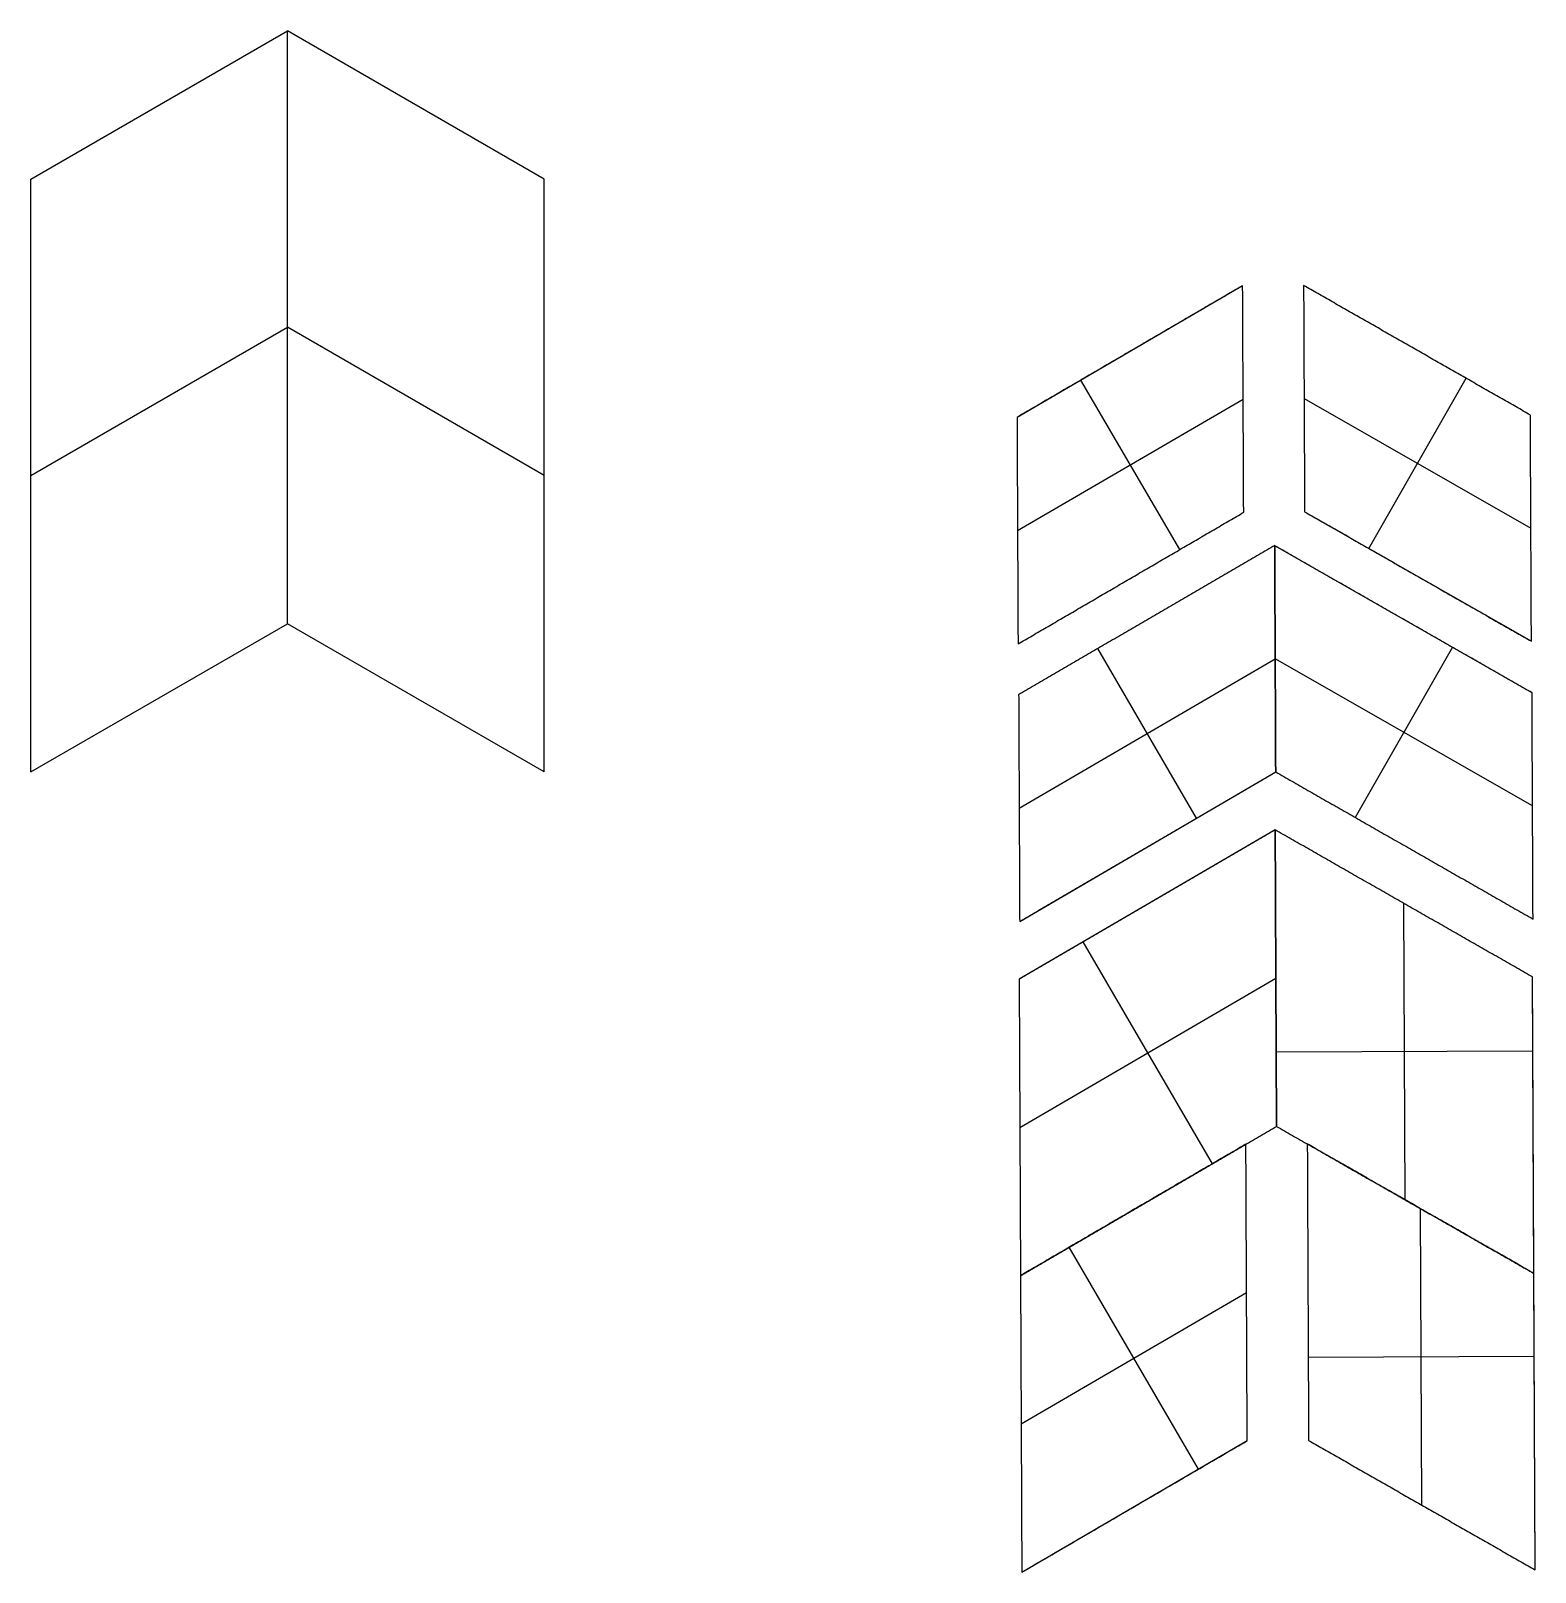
# Model space of a CAD drawing. Header units: centimetres. Extents: x -4 to 46.8, y 0 to 52.
import ezdxf

# ---------------------------------------------------------------- set-up
doc = ezdxf.new("R2010")
doc.units = ezdxf.units.CM
doc.layers.add('Default', color=18, linetype='Continuous', true_color=0x000000)

msp = doc.modelspace()

# ---------------------------------------------------------------- linework, layer by layer
at = {"layer": 'Default'}
for p, q in [((-4, 47), (4.66, 52)), ((4.66, 42), (4.66, 52)), ((-4, 37), (-4, 47)), ((13.321, 37), (13.321, 47)), ((36.885, 43.402), (29.273, 38.961)), ((-4, 37), (4.66, 42)), ((13.321, 37), (4.66, 42)), ((4.66, 32), (4.66, 42)), ((34.764, 34.501), (31.429, 40.219)), ((34.764, 34.501, -0.3), (31.429, 40.219, -0.3)), ((41.145, 34.54), (44.424, 40.278)), ((41.145, 34.54, -0.3), (44.424, 40.278, -0.3)), ((29.29, 35.14), (36.903, 39.58)), ((29.29, 35.14, -0.3), (36.903, 39.58, -0.3)), ((38.958, 39.595), (46.61, 35.223)), ((38.958, 39.595, -0.3), (46.61, 35.223, -0.3)), ((-4, 27), (-4, 37)), ((13.321, 27), (13.321, 37)), ((38.975, 35.78), (46.627, 31.407)), ((46.648, 29.67), (37.966, 34.631)), ((-4, 27), (4.66, 32)), ((13.321, 27), (4.66, 32)), ((43.964, 31.204), (40.685, 25.466)), ((43.964, 31.204, -0.3), (40.685, 25.466, -0.3)), ((29.345, 25.783), (37.983, 30.821)), ((29.345, 25.783, -0.3), (37.983, 30.821, -0.3)), ((35.332, 25.443), (31.997, 31.161)), ((35.332, 25.443, -0.3), (31.997, 31.161, -0.3)), ((46.665, 25.854), (37.983, 30.816)), ((46.665, 25.854, -0.3), (37.983, 30.816, -0.3)), ((29.362, 21.961), (38, 27)), ((37.983, 25.045), (29.345, 20.007)), ((42.369, 12.565), (42.324, 22.565)), ((42.369, 12.565, 0.3), (42.324, 22.565, 0.3)), ((35.868, 13.786), (31.504, 21.266)), ((35.868, 13.786, 0.3), (31.504, 21.266, 0.3)), ((29.367, 15.007), (38.005, 20.045)), ((29.367, 15.007, 0.3), (38.005, 20.045, 0.3)), ((46.71, 10.084), (46.665, 20.084)), ((46.676, 17.584), (38.016, 17.545)), ((46.676, 17.584, 0.3), (38.016, 17.545, 0.3)), ((42.932, 2.268), (42.888, 12.268)), ((42.932, 2.268, 0.3), (42.888, 12.268, 0.3)), ((35.396, 3.485), (31.033, 10.965)), ((35.396, 3.485, 0.3), (31.033, 10.965, 0.3)), ((46.754, 0.084), (46.71, 10.084)), ((29.412, 5.007), (37.017, 9.443)), ((29.412, 5.007, 0.3), (37.017, 9.443, 0.3)), ((46.722, 7.285), (39.098, 7.251)), ((46.722, 7.285, 0.3), (39.098, 7.251, 0.3)), ((29.434, 0.007), (37.039, 4.443))]:
    msp.add_line(p, q, dxfattribs=at)
msp.add_lwpolyline([(13.321, 47), (4.66, 52)], dxfattribs=at)
for points in [[(36.885, 43.402, -0.3), (33.079, 41.181, -0.3), (29.273, 38.961, -0.3)], [(36.885, 43.402, -0.15), (33.079, 41.181, -0.15), (29.273, 38.961, -0.15)], [(36.92, 35.759, -0.3), (36.903, 39.58, -0.3), (36.885, 43.402, -0.3)], [(36.885, 43.402, -0.3), (36.885, 43.402, -0.15), (36.885, 43.402)], [(36.92, 35.759), (36.903, 39.58), (36.885, 43.402)], [(36.92, 35.759, -0.15), (36.903, 39.58, -0.15), (36.885, 43.402, -0.15)], [(46.593, 39.039, -0.3), (42.767, 41.225, -0.3), (38.941, 43.411, -0.3)], [(38.941, 43.411, -0.3), (38.941, 43.411, -0.15), (38.941, 43.411)], [(46.593, 39.039), (42.767, 41.225), (38.941, 43.411)], [(38.941, 43.411, -0.3), (38.958, 39.595, -0.3), (38.975, 35.78, -0.3)], [(38.941, 43.411), (38.958, 39.595), (38.975, 35.78)], [(46.593, 39.039, -0.15), (42.767, 41.225, -0.15), (38.941, 43.411, -0.15)], [(38.941, 43.411, -0.15), (38.958, 39.595, -0.15), (38.975, 35.78, -0.15)], [(33.079, 41.181), (33.079, 41.181, -0.15), (33.079, 41.181, -0.3)], [(42.767, 41.225), (42.767, 41.225, -0.15), (42.767, 41.225, -0.3)], [(36.903, 39.58), (36.903, 39.58, -0.15), (36.903, 39.58, -0.3)], [(38.958, 39.595), (38.958, 39.595, -0.15), (38.958, 39.595, -0.3)], [(46.627, 31.407, -0.3), (46.61, 35.223, -0.3), (46.593, 39.039, -0.3)], [(46.593, 39.039, -0.3), (46.593, 39.039, -0.15), (46.593, 39.039)], [(46.627, 31.407), (46.61, 35.223), (46.593, 39.039)], [(46.627, 31.407, -0.15), (46.61, 35.223, -0.15), (46.593, 39.039, -0.15)], [(29.273, 38.961, -0.3), (29.273, 38.961, -0.15), (29.273, 38.961)], [(29.273, 38.961, -0.3), (29.29, 35.14, -0.3), (29.307, 31.318, -0.3)], [(29.273, 38.961), (29.29, 35.14), (29.307, 31.318)], [(29.273, 38.961, -0.15), (29.29, 35.14, -0.15), (29.307, 31.318, -0.15)], [(29.307, 31.318, -0.3), (33.113, 33.539, -0.3), (36.92, 35.759, -0.3)], [(29.307, 31.318), (33.113, 33.539), (36.92, 35.759)], [(29.307, 31.318, -0.15), (33.113, 33.539, -0.15), (36.92, 35.759, -0.15)], [(36.92, 35.759, -0.3), (36.92, 35.759, -0.15), (36.92, 35.759)], [(38.975, 35.78), (38.975, 35.78, -0.15), (38.975, 35.78, -0.3)], [(38.975, 35.78, -0.3), (42.801, 33.593, -0.3), (46.627, 31.407, -0.3)], [(38.975, 35.78, -0.15), (42.801, 33.593, -0.15), (46.627, 31.407, -0.15)], [(29.29, 35.14), (29.29, 35.14, -0.15), (29.29, 35.14, -0.3)], [(46.61, 35.223), (46.61, 35.223, -0.15), (46.61, 35.223, -0.3)], [(37.966, 34.643, -0.3), (33.647, 32.123, -0.3), (29.328, 29.604, -0.3)], [(37.966, 34.643), (33.647, 32.123), (29.328, 29.604)], [(37.966, 34.643, -0.15), (33.647, 32.123, -0.15), (29.328, 29.604, -0.15)], [(38, 27, -0.3), (37.983, 30.821, -0.3), (37.966, 34.643, -0.3)], [(37.966, 34.643, -0.3), (37.966, 34.643, -0.15), (37.966, 34.643)], [(38, 27), (37.983, 30.821), (37.966, 34.643)], [(38, 27, -0.15), (37.983, 30.821, -0.15), (37.966, 34.643, -0.15)], [(46.648, 29.67, -0.3), (42.307, 32.151, -0.3), (37.966, 34.631, -0.3)], [(37.966, 34.631, -0.3), (37.966, 34.631, -0.15), (37.966, 34.631)], [(37.966, 34.631, -0.3), (37.983, 30.816, -0.3), (38, 27, -0.3)], [(37.966, 34.631), (37.983, 30.816), (38, 27)], [(46.648, 29.67, -0.15), (42.307, 32.151, -0.15), (37.966, 34.631, -0.15)], [(37.966, 34.631, -0.15), (37.983, 30.816, -0.15), (38, 27, -0.15)], [(33.113, 33.539), (33.113, 33.539, -0.15), (33.113, 33.539, -0.3)], [(42.801, 33.593), (42.801, 33.593, -0.15), (42.801, 33.593, -0.3)], [(33.647, 32.123), (33.647, 32.123, -0.15), (33.647, 32.123, -0.3)], [(42.307, 32.151), (42.307, 32.151, -0.15), (42.307, 32.151, -0.3)], [(29.307, 31.318), (29.307, 31.318, -0.15), (29.307, 31.318, -0.3)], [(46.627, 31.407, -0.3), (46.627, 31.407, -0.15), (46.627, 31.407)], [(37.983, 30.821), (37.983, 30.821, -0.15), (37.983, 30.821, -0.3)], [(37.983, 30.816), (37.983, 30.816, -0.15), (37.983, 30.816, -0.3)], [(46.682, 22.039, -0.3), (46.665, 25.854, -0.3), (46.648, 29.67, -0.3)], [(46.648, 29.67, -0.3), (46.648, 29.67, -0.15), (46.648, 29.67)], [(46.682, 22.039), (46.665, 25.854), (46.648, 29.67)], [(46.682, 22.039, -0.15), (46.665, 25.854, -0.15), (46.648, 29.67, -0.15)], [(29.328, 29.604, -0.3), (29.328, 29.604, -0.15), (29.328, 29.604)], [(29.328, 29.604, -0.3), (29.345, 25.783, -0.3), (29.362, 21.961, -0.3)], [(29.328, 29.604), (29.345, 25.783), (29.362, 21.961)], [(29.328, 29.604, -0.15), (29.345, 25.783, -0.15), (29.362, 21.961, -0.15)], [(29.362, 21.961, -0.3), (33.681, 24.481, -0.3), (38, 27, -0.3)], [(29.362, 21.961, -0.15), (33.681, 24.481, -0.15), (38, 27, -0.15)], [(38, 27, -0.3), (38, 27, -0.15), (38, 27)], [(38, 27), (38, 27, -0.15), (38, 27, -0.3)], [(38, 27, -0.3), (42.341, 24.519, -0.3), (46.682, 22.039, -0.3)], [(38, 27), (42.341, 24.519), (46.682, 22.039)], [(38, 27, -0.15), (42.341, 24.519, -0.15), (46.682, 22.039, -0.15)], [(29.345, 25.783), (29.345, 25.783, -0.15), (29.345, 25.783, -0.3)], [(46.665, 25.854), (46.665, 25.854, -0.15), (46.665, 25.854, -0.3)], [(37.983, 25.045, 0.3), (33.664, 22.526, 0.3), (29.345, 20.007, 0.3)], [(37.983, 25.045, 0.15), (33.664, 22.526, 0.15), (29.345, 20.007, 0.15)], [(46.665, 20.084, 0.3), (42.324, 22.565, 0.3), (37.983, 25.045, 0.3)], [(37.983, 25.045, 0.3), (37.983, 25.045, 0.15), (37.983, 25.045)], [(46.665, 20.084), (42.324, 22.565), (37.983, 25.045)], [(37.983, 25.045, 0.3), (38.005, 20.045, 0.3), (38.027, 15.046, 0.3)], [(37.983, 25.045), (38.005, 20.045), (38.027, 15.046)], [(46.665, 20.084, 0.15), (42.324, 22.565, 0.15), (37.983, 25.045, 0.15)], [(37.983, 25.045, 0.15), (38.005, 20.045, 0.15), (38.027, 15.046, 0.15)], [(38.027, 15.046, 0.3), (38.005, 20.045, 0.3), (37.983, 25.045, 0.3)], [(37.983, 25.045, 0.3), (37.983, 25.045, 0.15), (37.983, 25.045)], [(38.027, 15.046), (38.005, 20.045), (37.983, 25.045)], [(38.027, 15.046, 0.15), (38.005, 20.045, 0.15), (37.983, 25.045, 0.15)], [(33.681, 24.481), (33.681, 24.481, -0.15), (33.681, 24.481, -0.3)], [(42.341, 24.519), (42.341, 24.519, -0.15), (42.341, 24.519, -0.3)], [(33.664, 22.526), (33.664, 22.526, 0.15), (33.664, 22.526, 0.3)], [(42.324, 22.565), (42.324, 22.565, 0.15), (42.324, 22.565, 0.3)], [(29.362, 21.961), (29.362, 21.961, -0.15), (29.362, 21.961, -0.3)], [(46.682, 22.039, -0.3), (46.682, 22.039, -0.15), (46.682, 22.039)], [(29.345, 20.007, 0.3), (29.345, 20.007, 0.15), (29.345, 20.007)], [(29.345, 20.007, 0.3), (29.367, 15.007, 0.3), (29.39, 10.007, 0.3)], [(29.345, 20.007), (29.367, 15.007), (29.39, 10.007)], [(29.345, 20.007, 0.15), (29.367, 15.007, 0.15), (29.39, 10.007, 0.15)], [(38.005, 20.045), (38.005, 20.045, 0.15), (38.005, 20.045, 0.3)], [(38.005, 20.045), (38.005, 20.045, 0.15), (38.005, 20.045, 0.3)], [(46.71, 10.084, 0.3), (46.688, 15.084, 0.3), (46.665, 20.084, 0.3)], [(46.665, 20.084, 0.3), (46.665, 20.084, 0.15), (46.665, 20.084)], [(46.71, 10.084, 0.15), (46.688, 15.084, 0.15), (46.665, 20.084, 0.15)], [(46.688, 15.084), (46.688, 15.084, 0.15), (46.688, 15.084, 0.3)], [(29.367, 15.007), (29.367, 15.007, 0.15), (29.367, 15.007, 0.3)], [(29.39, 10.007, 0.3), (33.709, 12.526, 0.3), (38.027, 15.046, 0.3)], [(29.39, 10.007), (33.709, 12.526), (38.027, 15.046)], [(29.39, 10.007, 0.15), (33.709, 12.526, 0.15), (38.027, 15.046, 0.15)], [(38.027, 15.046), (38.027, 15.046, 0.15), (38.027, 15.046, 0.3)], [(38.027, 15.046, 0.3), (42.369, 12.565, 0.3), (46.71, 10.084, 0.3)], [(38.027, 15.046), (42.369, 12.565), (46.71, 10.084)], [(38.027, 15.046, 0.15), (42.369, 12.565, 0.15), (46.71, 10.084, 0.15)], [(38.027, 15.046, 0.3), (38.027, 15.046, 0.15), (38.027, 15.046)], [(36.995, 14.443, 0.3), (33.192, 12.225, 0.3), (29.39, 10.007, 0.3)], [(36.995, 14.443), (33.192, 12.225), (29.39, 10.007)], [(36.995, 14.443, 0.15), (33.192, 12.225, 0.15), (29.39, 10.007, 0.15)], [(37.039, 4.443, 0.3), (37.017, 9.443, 0.3), (36.995, 14.443, 0.3)], [(36.995, 14.443, 0.3), (36.995, 14.443, 0.15), (36.995, 14.443)], [(37.039, 4.443), (37.017, 9.443), (36.995, 14.443)], [(37.039, 4.443, 0.15), (37.017, 9.443, 0.15), (36.995, 14.443, 0.15)], [(46.71, 10.084, 0.3), (42.888, 12.268, 0.3), (39.066, 14.452, 0.3)], [(39.066, 14.452, 0.3), (39.066, 14.452, 0.15), (39.066, 14.452)], [(46.71, 10.084), (42.888, 12.268), (39.066, 14.452)], [(39.066, 14.452, 0.3), (39.088, 9.452, 0.3), (39.11, 4.452, 0.3)], [(39.066, 14.452), (39.088, 9.452), (39.11, 4.452)], [(46.71, 10.084, 0.15), (42.888, 12.268, 0.15), (39.066, 14.452, 0.15)], [(39.066, 14.452, 0.15), (39.088, 9.452, 0.15), (39.11, 4.452, 0.15)], [(33.709, 12.526), (33.709, 12.526, 0.15), (33.709, 12.526, 0.3)], [(42.369, 12.565), (42.369, 12.565, 0.15), (42.369, 12.565, 0.3)], [(33.192, 12.225), (33.192, 12.225, 0.15), (33.192, 12.225, 0.3)], [(42.888, 12.268), (42.888, 12.268, 0.15), (42.888, 12.268, 0.3)], [(29.39, 10.007), (29.39, 10.007, 0.15), (29.39, 10.007, 0.3)], [(29.39, 10.007, 0.3), (29.39, 10.007, 0.15), (29.39, 10.007)], [(29.39, 10.007, 0.3), (29.412, 5.007, 0.3), (29.434, 0.007, 0.3)], [(29.39, 10.007), (29.412, 5.007), (29.434, 0.007)], [(29.39, 10.007, 0.15), (29.412, 5.007, 0.15), (29.434, 0.007, 0.15)], [(46.754, 0.084, 0.3), (46.732, 5.084, 0.3), (46.71, 10.084, 0.3)], [(46.71, 10.084, 0.3), (46.71, 10.084, 0.15), (46.71, 10.084)], [(46.754, 0.084, 0.15), (46.732, 5.084, 0.15), (46.71, 10.084, 0.15)], [(46.71, 10.084, 0.3), (46.71, 10.084, 0.15), (46.71, 10.084)], [(37.017, 9.443), (37.017, 9.443, 0.15), (37.017, 9.443, 0.3)], [(39.088, 9.452), (39.088, 9.452, 0.15), (39.088, 9.452, 0.3)], [(29.412, 5.007), (29.412, 5.007, 0.15), (29.412, 5.007, 0.3)], [(46.732, 5.084), (46.732, 5.084, 0.15), (46.732, 5.084, 0.3)], [(29.434, 0.007, 0.3), (33.237, 2.225, 0.3), (37.039, 4.443, 0.3)], [(29.434, 0.007, 0.15), (33.237, 2.225, 0.15), (37.039, 4.443, 0.15)], [(37.039, 4.443, 0.3), (37.039, 4.443, 0.15), (37.039, 4.443)], [(39.11, 4.452), (39.11, 4.452, 0.15), (39.11, 4.452, 0.3)], [(39.11, 4.452, 0.3), (42.932, 2.268, 0.3), (46.754, 0.084, 0.3)], [(39.11, 4.452), (42.932, 2.268), (46.754, 0.084)], [(39.11, 4.452, 0.15), (42.932, 2.268, 0.15), (46.754, 0.084, 0.15)], [(33.237, 2.225), (33.237, 2.225, 0.15), (33.237, 2.225, 0.3)], [(42.932, 2.268), (42.932, 2.268, 0.15), (42.932, 2.268, 0.3)], [(29.434, 0.007), (29.434, 0.007, 0.15), (29.434, 0.007, 0.3)], [(46.754, 0.084, 0.3), (46.754, 0.084, 0.15), (46.754, 0.084)]]:
    msp.add_open_spline(points, degree=2, dxfattribs=at)

doc.saveas('drawing.dxf')
